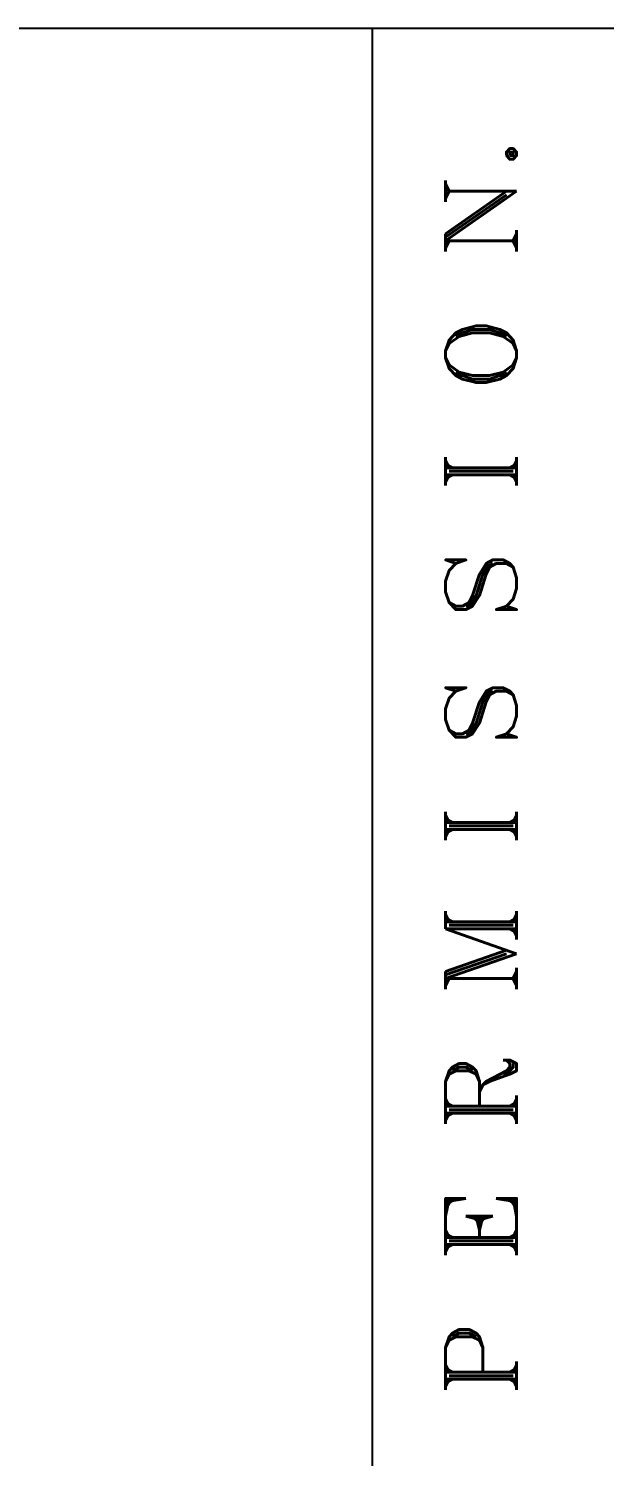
# Model space of a CAD drawing. Header units: millimetres. Extents: x 2061841 to 105821645, y -77612 to 48520811.
# Drawn here: x 105264295 to 105266730, y 48474551 to 48480589 of the extents above; entities that cross this region are included whole.
import ezdxf
from ezdxf.enums import TextEntityAlignment as Align

# ---------------------------------------------------------------- set-up
doc = ezdxf.new("R2010")
doc.units = ezdxf.units.MM
doc.header["$LTSCALE"] = 10
doc.header["$MEASUREMENT"] = 0
doc.layers.add('BORDER', color=5, linetype='Continuous')
doc.layers.add('S-OPENING', color=6, linetype='Continuous')
doc.layers.add('TEXT', color=2, linetype='Continuous', lineweight=25)
doc.styles.add('RT', font='romant.shx', dxfattribs={"height": 250})

# ---------------------------------------------------------------- blocks, each defined once
blk = doc.blocks.new('TOWER-A TYPICAL FLOOR FRAMING PLAN N')
at = {"layer": 'BORDER'}
blk.add_line((102502748.8, 48519203.5), (102502748.8, 48578603.5), dxfattribs=at)
blk.add_lwpolyline([(102431148.3, 48519203.5), (102515248.3, 48519203.5), (102515248.3, 48578603.5), (102431148.3, 48578603.5)], close=True, dxfattribs=at)
at = {"layer": 'TEXT', "color": 1, "style": 'RT', "width": 0.939798}
blk.add_text('T H I S   D R A W I N G   I S   P R O P E R T Y   O F   V I N T E C H   C O N S U L T A N T S  A N D  S H A L L  N O T  B E  R E P R O D U C E D  O R  U S E D  W I T H O U T  W R I T T E N  P E R M I S S I O N.', height=299.999, rotation=90, dxfattribs=at).set_placement((102503358, 48519324.8), (102503358, 48578156), align=Align.FIT)

msp = doc.modelspace()

# ---------------------------------------------------------------- block references
at = {"layer": 'S-OPENING'}
msp.add_blockref('TOWER-A TYPICAL FLOOR FRAMING PLAN N', (2763000.3, -98014.7), dxfattribs=at)

doc.saveas('drawing.dxf')
